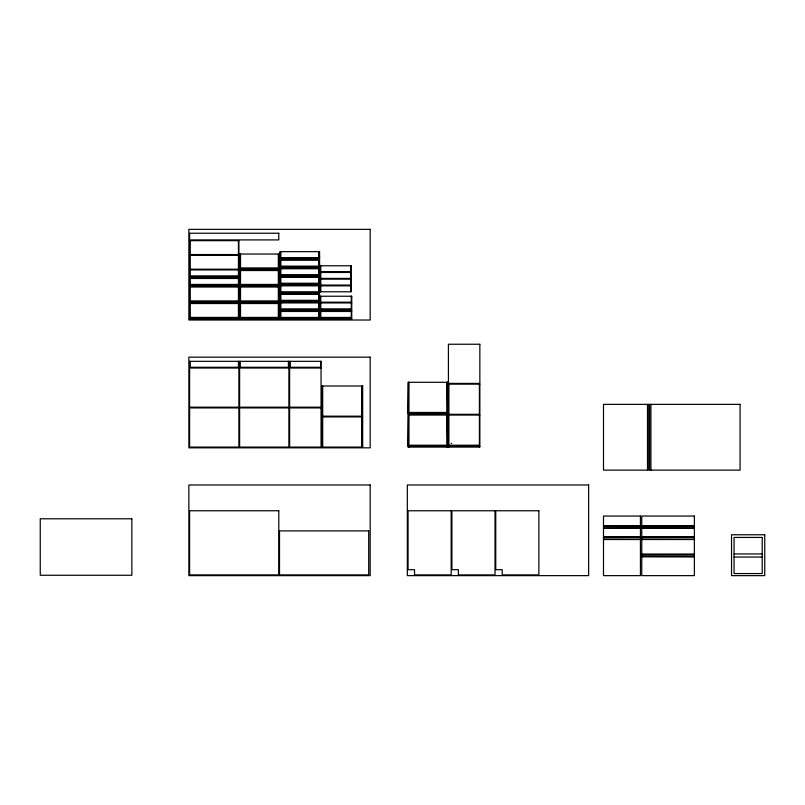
<?xml version="1.0" encoding="UTF-8"?>
<svg xmlns="http://www.w3.org/2000/svg" width="805" height="805" viewBox="0 0 805 805"><rect width="100%" height="100%" fill="white"/><g stroke="black" fill="none" stroke-linecap="round" stroke-linejoin="round"><path stroke-width="1.21" d="M279.969 257.6L280.412 251.653M319.575 257.6L319.122 251.653M279.969 258.496L280.412 259.462M319.575 258.496L319.122 259.462M279.969 266.143L280.412 260.196M319.575 266.143L319.122 260.196M279.969 267.039L280.412 268.005M319.575 267.039L319.122 268.005M239.618 267.924L240.061 254.038M279.224 267.924L278.782 254.038M239.618 268.82L240.061 269.786M279.224 268.82L278.782 269.786M279.969 274.686L280.412 268.749M319.575 274.686L319.122 268.749M279.969 275.582L280.412 276.548M319.575 275.582L319.122 276.548M279.969 283.239L280.412 277.292M319.575 283.239L319.122 277.292M279.969 284.125L280.412 285.091M319.575 284.125L319.122 285.091M239.618 284.427L240.061 270.53M279.224 284.427L278.782 270.53M239.618 285.312L240.061 286.278M279.224 285.312L278.782 286.278M279.969 291.782L280.412 285.835M319.575 291.782L319.122 285.835M279.969 292.678L280.412 293.644M319.575 292.678L319.122 293.644M279.969 300.325L280.412 294.378M319.575 300.325L319.122 294.378M239.618 300.919L240.061 287.023M279.224 300.919L278.782 287.023M279.969 301.221L280.412 302.187M319.575 301.221L319.122 302.187M239.618 301.815L240.061 302.781M279.224 301.815L278.782 302.781M279.969 308.868L280.412 302.932M319.575 308.868L319.122 302.932M279.969 309.764L280.412 310.73M319.575 309.764L319.122 310.73M239.618 317.422L240.061 303.525M279.224 317.422L278.782 303.525M279.969 317.422L280.412 311.475M319.575 317.422L319.122 311.475M239.618 318.307L240.061 319.273M279.224 318.307L278.782 319.273M279.969 318.307L280.412 319.273M319.575 318.307L319.122 319.273M408.075 412.462L408.517 382.284M447.681 412.462L447.238 382.284M408.075 413.347L408.517 414.313M447.681 413.347L447.238 414.313M408.075 445.225L408.517 415.058M447.681 445.225L447.238 415.058M408.075 446.121L408.517 447.087M447.681 446.121L447.238 447.087M603.498 525.625L640.438 525.625M641.766 525.625L694.383 525.625M603.498 525.947L640.438 525.947M641.766 525.947L694.383 525.947M603.498 526.078L640.438 526.078M641.766 526.078L694.383 526.078M603.498 526.218L640.438 526.218M641.766 526.218L694.383 526.218M603.498 527.979L640.438 527.859M641.766 527.859L694.383 527.979M603.498 528.301L640.438 528.301M641.766 528.301L694.383 528.301M603.498 536.844L640.438 536.844M641.766 536.844L694.383 536.844M603.498 537.166L640.438 537.166M641.766 537.166L694.383 537.166M603.498 537.297L640.438 537.297M641.766 537.297L694.383 537.297M603.498 537.438L640.438 537.438M641.766 537.438L694.383 537.438M603.498 539.078L640.438 539.199M641.766 539.078L694.383 539.199M603.498 539.521L640.438 539.521M641.766 539.521L694.383 539.521M734.059 553.941L762.224 553.941M641.766 554.162L694.383 554.162M641.766 554.484L694.383 554.484M641.766 554.605L694.383 554.605M641.766 554.756L694.383 554.756M641.766 556.396L694.383 556.517M641.766 556.839L694.383 556.839M734.059 557.06L762.224 557.06M451.223 443.515L451.766 443.404M650.913 404.362L650.913 470.12M647.492 404.362L647.492 470.12M479.408 384.146L479.408 414.313M479.408 415.058L479.408 447.087M448.868 384.146L448.868 414.313M448.868 415.058L448.868 447.087M446.785 382.284L446.785 412.462L408.96 412.462L408.96 382.284M446.785 414.313L446.785 413.347L408.96 413.347L408.96 414.313M446.785 415.058L446.785 445.225L408.96 445.225L408.96 415.058M446.785 447.087L446.785 446.121L408.96 446.121L408.96 447.087M362.23 386.008L362.23 416.175M362.23 416.92L362.23 447.087M361.777 386.008L361.777 416.175M361.777 416.92L361.777 447.087M351.302 296.24L351.302 302.187M351.302 302.932L351.302 310.73M351.302 311.475L351.302 319.273M350.708 265.771L350.708 271.718M350.708 272.462L350.708 278.409M350.708 279.154L350.708 285.091M350.708 285.835L350.708 291.782M322.694 386.008L322.694 416.175M322.694 416.92L322.694 447.087M322.252 386.008L322.252 416.175M322.252 416.92L322.252 447.087M320.762 265.771L320.762 271.718M320.762 272.462L320.762 278.409M320.762 279.154L320.762 285.091M320.762 285.835L320.762 291.782M320.762 296.24L320.762 302.187M320.762 302.932L320.762 310.73M320.762 311.475L320.762 319.273M320.611 361.334L320.611 367.281M318.679 251.653L318.679 257.6L280.854 257.6L280.854 251.653M318.679 259.462L318.679 258.496L280.854 258.496L280.854 259.462M318.679 260.196L318.679 266.143L280.854 266.143L280.854 260.196M318.679 268.005L318.679 267.039L280.854 267.039L280.854 268.005M318.679 268.749L318.679 274.686L280.854 274.686L280.854 268.749M318.679 276.548L318.679 275.582L280.854 275.582L280.854 276.548M318.679 277.292L318.679 283.239L280.854 283.239L280.854 277.292M318.679 285.091L318.679 284.125L280.854 284.125L280.854 285.091M318.679 285.835L318.679 291.782L280.854 291.782L280.854 285.835M318.679 293.644L318.679 292.678L280.854 292.678L280.854 293.644M318.679 294.378L318.679 300.325L280.854 300.325L280.854 294.378M318.679 302.187L318.679 301.221L280.854 301.221L280.854 302.187M318.679 302.932L318.679 308.868L280.854 308.868L280.854 302.932M318.679 310.73L318.679 309.764L280.854 309.764L280.854 310.73M318.679 311.475L318.679 317.422L280.854 317.422L280.854 311.475M318.679 319.273L318.679 318.307L280.854 318.307L280.854 319.273M290.072 361.334L290.072 367.281M288.442 361.334L288.442 367.281M278.329 254.038L278.329 267.924L240.514 267.924L240.514 254.038M278.329 269.786L278.329 268.82L240.514 268.82L240.514 269.786M278.329 270.53L278.329 284.427L240.514 284.427L240.514 270.53M278.329 286.278L278.329 285.312L240.514 285.312L240.514 286.278M278.329 287.023L278.329 300.919L240.514 300.919L240.514 287.023M278.329 302.781L278.329 301.815L240.514 301.815L240.514 302.781M278.329 303.525L278.329 317.422L240.514 317.422L240.514 303.525M278.329 319.273L278.329 318.307L240.514 318.307L240.514 319.273M240.061 361.334L240.061 367.281M238.431 240.655L238.431 254.551M238.431 255.296L238.431 269.192M238.431 269.937L238.431 277.735M238.431 278.48L238.431 286.278M238.431 287.023L238.431 302.781M238.431 303.525L238.431 319.273M238.431 361.334L238.431 367.281M190.05 240.655L190.05 254.551M190.05 255.296L190.05 269.192M190.05 269.937L190.05 277.735M190.05 278.48L190.05 286.278M190.05 287.023L190.05 302.781M190.05 303.525L190.05 319.273M190.05 361.334L190.05 367.281M370.179 229.365L188.863 229.365L188.863 320.018L370.179 320.018L370.179 229.365M278.782 233.229L189.608 233.229L189.608 239.91L278.782 239.91L278.782 233.229M238.874 240.655L189.608 240.655L189.608 254.551L238.874 254.551L238.874 240.655M319.575 251.653L279.969 251.653L279.969 259.462L319.575 259.462L319.575 251.653M279.224 254.038L239.618 254.038L239.618 269.786L279.224 269.786L279.224 254.038M238.874 255.296L189.608 255.296L189.608 269.192L238.874 269.192L238.874 255.296M319.575 260.196L279.969 260.196L279.969 268.005L319.575 268.005L319.575 260.196M351.151 265.771L320.32 265.771L320.32 271.718L351.151 271.718L351.151 265.771M319.575 268.749L279.969 268.749L279.969 276.548L319.575 276.548L319.575 268.749M238.874 269.937L189.608 269.937L189.608 275.884L238.874 275.884L238.874 269.937M279.224 270.53L239.618 270.53L239.618 286.278L279.224 286.278L279.224 270.53M351.151 272.462L320.32 272.462L320.32 278.409L351.151 278.409L351.151 272.462M238.874 276.769L189.608 276.769L189.608 277.735L238.874 277.735L238.874 276.769M319.575 277.292L279.969 277.292L279.969 285.091L319.575 285.091L319.575 277.292M238.874 278.48L189.608 278.48L189.608 284.427L238.874 284.427L238.874 278.48M351.151 279.154L320.32 279.154L320.32 285.091L351.151 285.091L351.151 279.154M238.874 285.312L189.608 285.312L189.608 286.278L238.874 286.278L238.874 285.312M319.575 285.835L279.969 285.835L279.969 293.644L319.575 293.644L319.575 285.835M351.151 285.835L320.32 285.835L320.32 291.782L351.151 291.782L351.151 285.835M238.874 287.023L189.608 287.023L189.608 300.919L238.874 300.919L238.874 287.023M279.224 287.023L239.618 287.023L239.618 302.781L279.224 302.781L279.224 287.023M319.575 294.378L279.969 294.378L279.969 302.187L319.575 302.187L319.575 294.378M351.745 296.24L320.32 296.24L320.32 302.187L351.745 302.187L351.745 296.24M238.874 301.815L189.608 301.815L189.608 302.781L238.874 302.781L238.874 301.815M319.575 302.932L279.969 302.932L279.969 310.73L319.575 310.73L319.575 302.932M351.745 302.932L320.32 302.932L320.32 308.868L351.745 308.868L351.745 302.932M238.874 303.525L189.608 303.525L189.608 317.422L238.874 317.422L238.874 303.525M279.224 303.525L239.618 303.525L239.618 319.273L279.224 319.273L279.224 303.525M351.745 309.764L320.32 309.764L320.32 310.73L351.745 310.73L351.745 309.764M319.575 311.475L279.969 311.475L279.969 319.273L319.575 319.273L319.575 311.475M351.745 311.475L320.32 311.475L320.32 317.422L351.745 317.422L351.745 311.475M238.874 318.307L189.608 318.307L189.608 319.273L238.874 319.273L238.874 318.307M351.745 318.307L320.32 318.307L320.32 319.273L351.745 319.273L351.745 318.307M479.85 344.238L448.425 344.238L448.425 383.401L479.85 383.401L479.85 344.238M370.179 357.168L188.863 357.168L188.863 447.832L370.179 447.832L370.179 357.168M238.874 361.334L189.608 361.334L189.608 367.281L238.874 367.281L238.874 361.334M288.884 361.334L239.618 361.334L239.618 367.281L288.884 367.281L288.884 361.334M321.054 361.334L289.629 361.334L289.629 367.281L321.054 367.281L321.054 361.334M238.874 368.026L189.608 368.026L189.608 407.179L238.874 407.179L238.874 368.026M288.884 368.026L239.618 368.026L239.618 407.179L288.884 407.179L288.884 368.026M321.054 368.026L289.629 368.026L289.629 407.179L321.054 407.179L321.054 368.026M447.681 382.284L408.075 382.284L408.075 414.313L447.681 414.313L447.681 382.284M479.85 384.146L448.425 384.146L448.425 414.313L479.85 414.313L479.85 384.146M362.673 386.008L321.799 386.008L321.799 416.175L362.673 416.175L362.673 386.008M648.83 404.362L603.498 404.362L603.498 470.12L648.83 470.12L648.83 404.362M740.077 404.362L649.575 404.362L649.575 470.12L740.077 470.12L740.077 404.362M238.874 407.924L189.608 407.924L189.608 447.087L238.874 447.087L238.874 407.924M288.884 407.924L239.618 407.924L239.618 447.087L288.884 447.087L288.884 407.924M321.054 407.924L289.629 407.924L289.629 447.087L321.054 447.087L321.054 407.924M447.681 415.058L408.075 415.058L408.075 447.087L447.681 447.087L447.681 415.058M479.85 415.058L448.425 415.058L448.425 445.225L479.85 445.225L479.85 415.058M362.673 416.92L321.799 416.92L321.799 447.087L362.673 447.087L362.673 416.92M479.85 446.121L448.425 446.121L448.425 447.087L479.85 447.087L479.85 446.121M370.179 484.982L188.863 484.982L188.863 575.635L370.179 575.635L370.179 484.982M588.636 484.982L407.33 484.982L407.33 575.635L588.636 575.635L588.636 484.982M278.782 510.762L189.608 510.762L189.608 574.891L278.782 574.891L278.782 510.762M451.172 510.762L408.075 510.762L408.075 569.688L414.535 569.688L414.535 574.891L451.172 574.891L451.172 510.762M495.015 510.762L451.917 510.762L451.917 569.688L458.377 569.688L458.377 574.891L495.015 574.891L495.015 510.762M538.857 510.762L495.759 510.762L495.759 569.688L502.219 569.688L502.219 574.891L538.857 574.891L538.857 510.762M640.438 516.045L603.498 516.045L603.498 575.635L640.438 575.635L640.438 516.045M694.383 516.045L641.766 516.045L641.766 575.635L694.383 575.635L694.383 516.045M131.869 518.792L40.25 518.792L40.25 575.263L131.869 575.263L131.869 518.792M368.69 530.908L279.516 530.908L279.516 574.891L368.69 574.891L368.69 530.908M764.75 534.772L731.534 534.772L731.534 575.635L764.75 575.635L764.75 534.772M762.224 537.438L734.059 537.438L734.059 573.552L762.224 573.552L762.224 537.438"/></g></svg>
